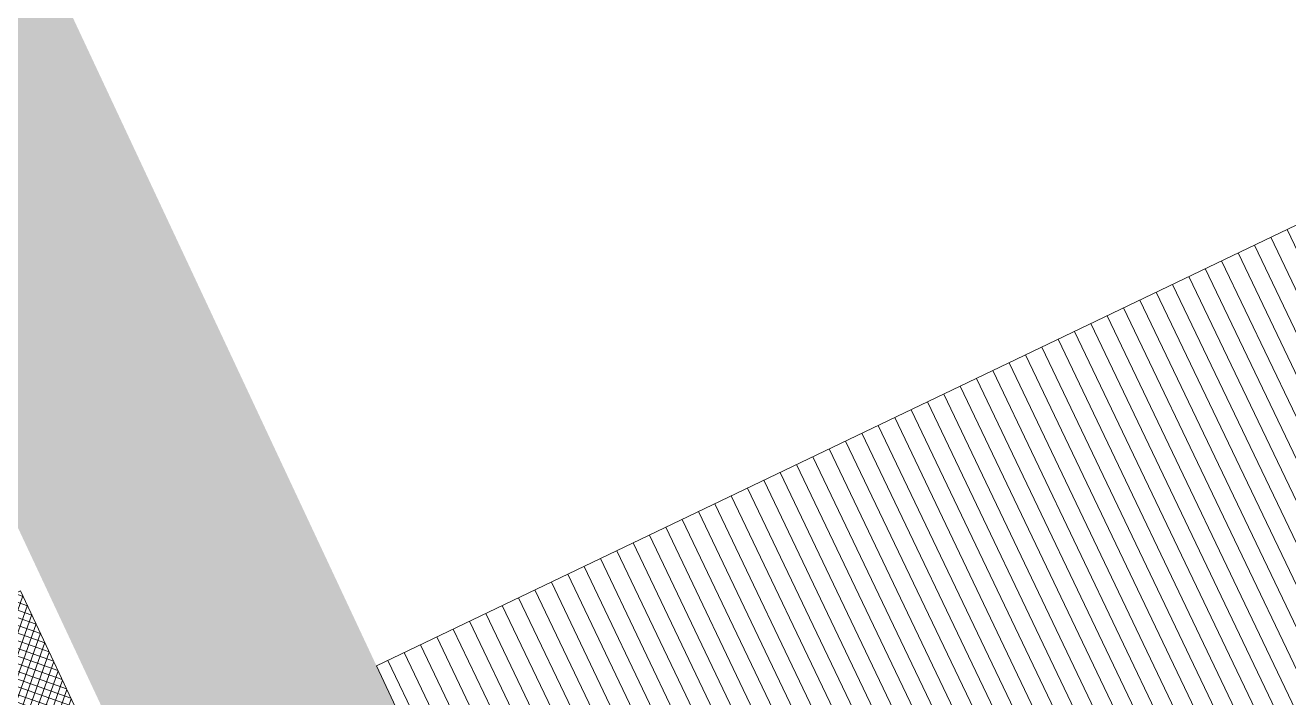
# Model space of a CAD drawing. Header units: metres. Extents: x 678805 to 1359287, y 2747329 to 5497370.
# Drawn here: x 679488.566 to 679490.226, y 2747426.74 to 2747427.622 of the extents above; entities that cross this region are included whole.
import ezdxf

# ---------------------------------------------------------------- set-up
doc = ezdxf.new("R2010")
doc.units = ezdxf.units.M
doc.layers.add('02-L-Waterfeatures 01', color=7, linetype='Continuous', true_color=0x4da6ff)
doc.layers.add('XREF_MON_WATERFEATURE$0$02-L-projecció', color=7, linetype='Continuous', lineweight=5, true_color=0x636363)
doc.layers.add('XREF_MON_WATERFEATURE$0$3-TR tot_u', color=7, linetype='Continuous', lineweight=5, true_color=0x787878)
for name, color, linetype, lineweight in [('XREF_MON_WATERFEATURE$0$02-L-seccionat', 6, 'Continuous', 5), ('XREF_MON_WATERFEATURE$0$3-TR Formigó', 252, 'Continuous', 0), ('XREF_MON_WATERFEATURE$0$3-TR terra compactada', 45, 'Continuous', 0), ('XREF_MON_WATERFEATURE$0$3-TR Tot-u', 37, 'Continuous', 0)]:
    doc.layers.add(name, color=color, linetype=linetype, lineweight=lineweight)

# ---------------------------------------------------------------- blocks, each defined once
blk = doc.blocks.new('XREF_MON_WATERFEATURE$0$Font')
at = {"layer": 'XREF_MON_WATERFEATURE$0$3-TR Formigó'}
h = blk.add_hatch(dxfattribs=at)
h.set_pattern_fill('ANSI37', color=256, scale=0.002999999999999998, angle=-18.27580023555105, style=0)
h.set_pattern_definition([(45.00024237466998, (-37.12793976766989, 26.43362108105794), (-0.00673522058219375, 0.00673516359928945), []), (135.0002423746699, (-37.12793976766989, 26.43362108105794), (-0.00673516359928945, -0.00673522058219375), [])])
edge = h.paths.add_edge_path()
edge.add_line((6.426194426137954, -4.729998965281993), (6.42625829577446, -4.721803436055779))
edge.add_arc((6.377842205576599, -4.72142612375319), 0.04841756052981459, 359.5534963238271, 375.5525154502161)
edge.add_line((6.42448696307838, -4.708444335265085), (6.418702125549316, -4.687658888055012))
edge.add_arc((6.473754376173019, -4.672337196301669), 0.05714459376042608, 179.5534937075313, 195.5525128338137, ccw=False)
edge.add_line((6.416611517313868, -4.671891873236746), (6.416932001709938, -4.630767848342657))
edge.add_line((6.416932001709938, -4.630767847876996), (6.416134820319712, -4.630761635024101))
edge.add_line((6.416134820319712, -4.630761635024101), (6.416141397785395, -4.629917586222291))
edge.add_line((6.416141397785395, -4.629917586455122), (6.216576009523124, -4.628362347139046))
edge.add_line((6.216576009523124, -4.628362346906215), (6.216569430660456, -4.629206396639347))
edge.add_line((6.216569431126118, -4.629206396639347), (6.215772250667214, -4.629200181458145))
edge.add_line((6.215772250201553, -4.629200181458145), (6.215451765339822, -4.670324208214879))
edge.add_arc((6.158308903686702, -4.669878892600536), 0.05714459732031707, 343.554482552807, 359.5535016790895, ccw=False)
edge.add_line((6.213115679100156, -4.686056726612151), (6.20700759626925, -4.706749493721873))
edge.add_arc((6.253444360103458, -4.720456676091999), 0.04841755781883007, 163.5544782069061, 179.5534973332949)
edge.add_line((6.205028273165226, -4.720079364953563), (6.204964404925704, -4.728274893248454))
edge.add_line((6.204964404460043, -4.728274893015623), (6.426194426137954, -4.729998965281993))
at = {"layer": 'XREF_MON_WATERFEATURE$0$3-TR terra compactada'}
h = blk.add_hatch(dxfattribs=at)
h.set_pattern_fill('LINE', color=256, scale=0.0075, style=0)
h.set_pattern_definition([(1.590277340731758e-14, (-1.593001680448651, -7.350061897188425), (0, 0.0238125), [])])
h.paths.add_polyline_path([(-1.508667595218867, -4.250939326127991), (-1.508447191212326, -6.704957016278058), (6.136759905610234, -6.704957016278058), (6.135588984936476, -5.109001578297466), (5.855858366005123, -5.107042916119099), (5.777410773560405, -4.906426052562892), (2.851725396700203, -4.883444252656773), (2.851790635846555, -6.090015882160515), (2.851790635846555, -6.44001635722816), (0.3015535152517259, -6.44002101290971), (0.3017738847993314, -6.090021013282239), (1.392239173408598, -6.090021080803126), (0.8764049969613552, -4.267781088594347)])
at = {"layer": 'XREF_MON_WATERFEATURE$0$3-TR Tot-u'}
h = blk.add_hatch(dxfattribs=at)
h.set_pattern_fill('EARTH', color=256, scale=0.005, angle=-84.07414778341365)
h.set_pattern_definition([(275.9258522165863, (2.229286105837673, -5.917636996600777), (0.0348582512672567, -0.02830242601949161), [0.03175, -0.03175]), (275.9258522165863, (2.24112873384729, -5.916407779790461), (0.0348582512672567, -0.02830242601949161), [0.03175, -0.03175]), (275.9258522165863, (2.252971360925585, -5.915178562514484), (0.0348582512672567, -0.02830242601949161), [0.03175, -0.03175]), (5.925852216586342, (2.257328641135246, -5.918716365937144), (0.02830242601949161, 0.0348582512672567), [0.03174999999999993, -0.03174999999999993]), (5.925852216586342, (2.258557858876884, -5.930558992549777), (0.02830242601949161, 0.0348582512672567), [0.03174999999999993, -0.03174999999999993]), (5.925852216586342, (2.259787076618522, -5.942401619628072), (0.02830242601949161, 0.0348582512672567), [0.03174999999999993, -0.03174999999999993])])
h.paths.add_polyline_path([(5.777410773560405, -4.906426052562892), (5.855858366005123, -5.107042916119099), (8.364654720760882, -5.126576679293066), (8.364486959762871, -4.926569310948253)])
at = {"layer": 'XREF_MON_WATERFEATURE$0$3-TR tot_u'}
h = blk.add_hatch(dxfattribs=at)
h.set_pattern_fill('AR-CONC', color=256, scale=0.0002499999999999999, angle=90.27678088148771)
h.set_pattern_definition([(158.5528234917086, (-28.39607085613534, 26.36567116249353), (-0.01071414020342541, 0.04444703537654501), [0.004762499999999991, -0.05238749999999992]), (103.5528234917086, (-28.39607085613534, 26.36567116249353), (-0.0424785118228859, -0.02355052202106896), [0.003809999999999995, -0.04191014604249993]), (209.0042681917086, (-28.39696369878948, 26.369375070557), (-0.05319265014227479, 0.02089651386104), [0.004047502199999997, -0.04452256114999997]), (154.7370234917087, (-28.40811084536836, 26.36163029191084), (-0.0115985479611795, 0.0675920588494293), [0.007143749999999995, -0.07858124999999994]), (205.1883811017086, (-28.40907739615068, 26.36726295552216), (-0.07752613342466964, 0.03658516449474113), [0.006071255784999987, -0.0667839020399998]), (99.73697466170866, (-28.40811084536836, 26.36163029191084), (-0.07752613342285257, 0.03658516449890413), [0.005714991767499994, -0.06286493297999991]), (129.5528234917087, (-28.40712128439918, 26.36866050423123), (0.01217751511727385, 0.04406843003305411), [0.004762499999999994, -0.05238749999999993]), (74.55282349170876, (-28.40712128439918, 26.36866050423123), (-0.04856998646426808, -3.622266292562654e-06), [0.003809999999999997, -0.04190999999999996]), (180.0042684917086, (-28.40610649064183, 26.37233287328854), (-0.03639247154542002, 0.04406480761101686), [0.004047502199999996, -0.04452248439999996]), (146.0528234917087, (-28.39607085613534, 26.36567116249353), (-0.02028587552937648, -0.005993882991153911), [0, -0.04140199999999996, 0, -0.04254499999999996, 0, -0.04206874999999996]), (116.0528234917087, (-28.39607085613534, 26.36567116249353), (-0.02905871588295597, 0.007867938773188424), [0, -0.02425699999999999, 0, -0.04044949999999999, 0, -0.01603375]), (76.05282349170872, (-28.39156528469175, 26.35224657296203), (-0.009427757665199567, 0.03259170348027654), [0, -0.01587499999999997, 0, -0.04952999999999994, 0, -0.06572249999999988]), (66.05282349170874, (-28.38954484928399, 26.34622657857835), (-0.01780916575078069, 0.03308521069577341), [0, -0.02063749999999997, 0, -0.03289299999999995, 0, -0.04667249999999994])])
h.paths.add_polyline_path([(5.777410773560405, -4.906426052562892), (8.366363969631493, -4.926583925727755), (8.457392164506018, -4.779028350953013), (5.718575078528374, -4.755963404197246)])
at = {"layer": 'XREF_MON_WATERFEATURE$0$02-L-projecció'}
blk.add_lwpolyline([(-1.508667595218867, -4.250939326127991), (-1.508447191212326, -6.704957016278058), (6.136759905610234, -6.704957016278058), (6.135588984936476, -5.109001578297466), (5.855858366005123, -5.107042916119099), (5.777410773560405, -4.906426052562892), (2.851725396700203, -4.883444252656773), (2.851790635846555, -6.090015882160515), (2.851790635846555, -6.44001635722816), (0.3015535152517259, -6.44002101290971), (0.3017738847993314, -6.090021013282239), (1.392239173408598, -6.090021080803126), (0.8764049969613552, -4.267781088594347)], close=True, dxfattribs=at)
blk.add_lwpolyline([(6.135588984936476, -5.109001578297466), (5.855858366005123, -5.107042916119099), (5.777410773560405, -4.906426052562892)], dxfattribs=at)
at = {"layer": 'XREF_MON_WATERFEATURE$0$02-L-seccionat'}
blk.add_lwpolyline([(6.426194426137954, -4.729998965281993), (6.42625829577446, -4.721803436055779, 0.06992251114875708), (6.42448696307838, -4.708444335265085), (6.418702125549316, -4.687658887822181, -0.0699225111482901), (6.416611517313868, -4.671891873236746), (6.416932001709938, -4.630767847876996), (6.416134820319712, -4.630761635024101), (6.416141397785395, -4.629917586455122), (6.216576009523124, -4.628362346906215), (6.216569431126118, -4.629206396639347), (6.215772250201553, -4.629200181458145), (6.215451765805483, -4.670324208214879, -0.0699225111482901), (6.213115679100156, -4.686056726612151), (6.207007596734911, -4.706749493721873, 0.06992251114875708), (6.205028273165226, -4.720079364953563), (6.204964404460043, -4.728274893015623)], format="xyb", close=True, dxfattribs=at)
blk = doc.blocks.new('XREF_MON_WATERFEATURE')
at = {"rotation": 115.5575828960451}
blk.add_blockref('XREF_MON_WATERFEATURE$0$Font', (679487.0654881514, 2747419.041906541), dxfattribs=at)

msp = doc.modelspace()

# ---------------------------------------------------------------- block references
at = {"layer": '02-L-Waterfeatures 01', "color": 18, "true_color": 0x000000}
msp.add_blockref('XREF_MON_WATERFEATURE', (0, 0), dxfattribs=at)

doc.saveas('drawing.dxf')
